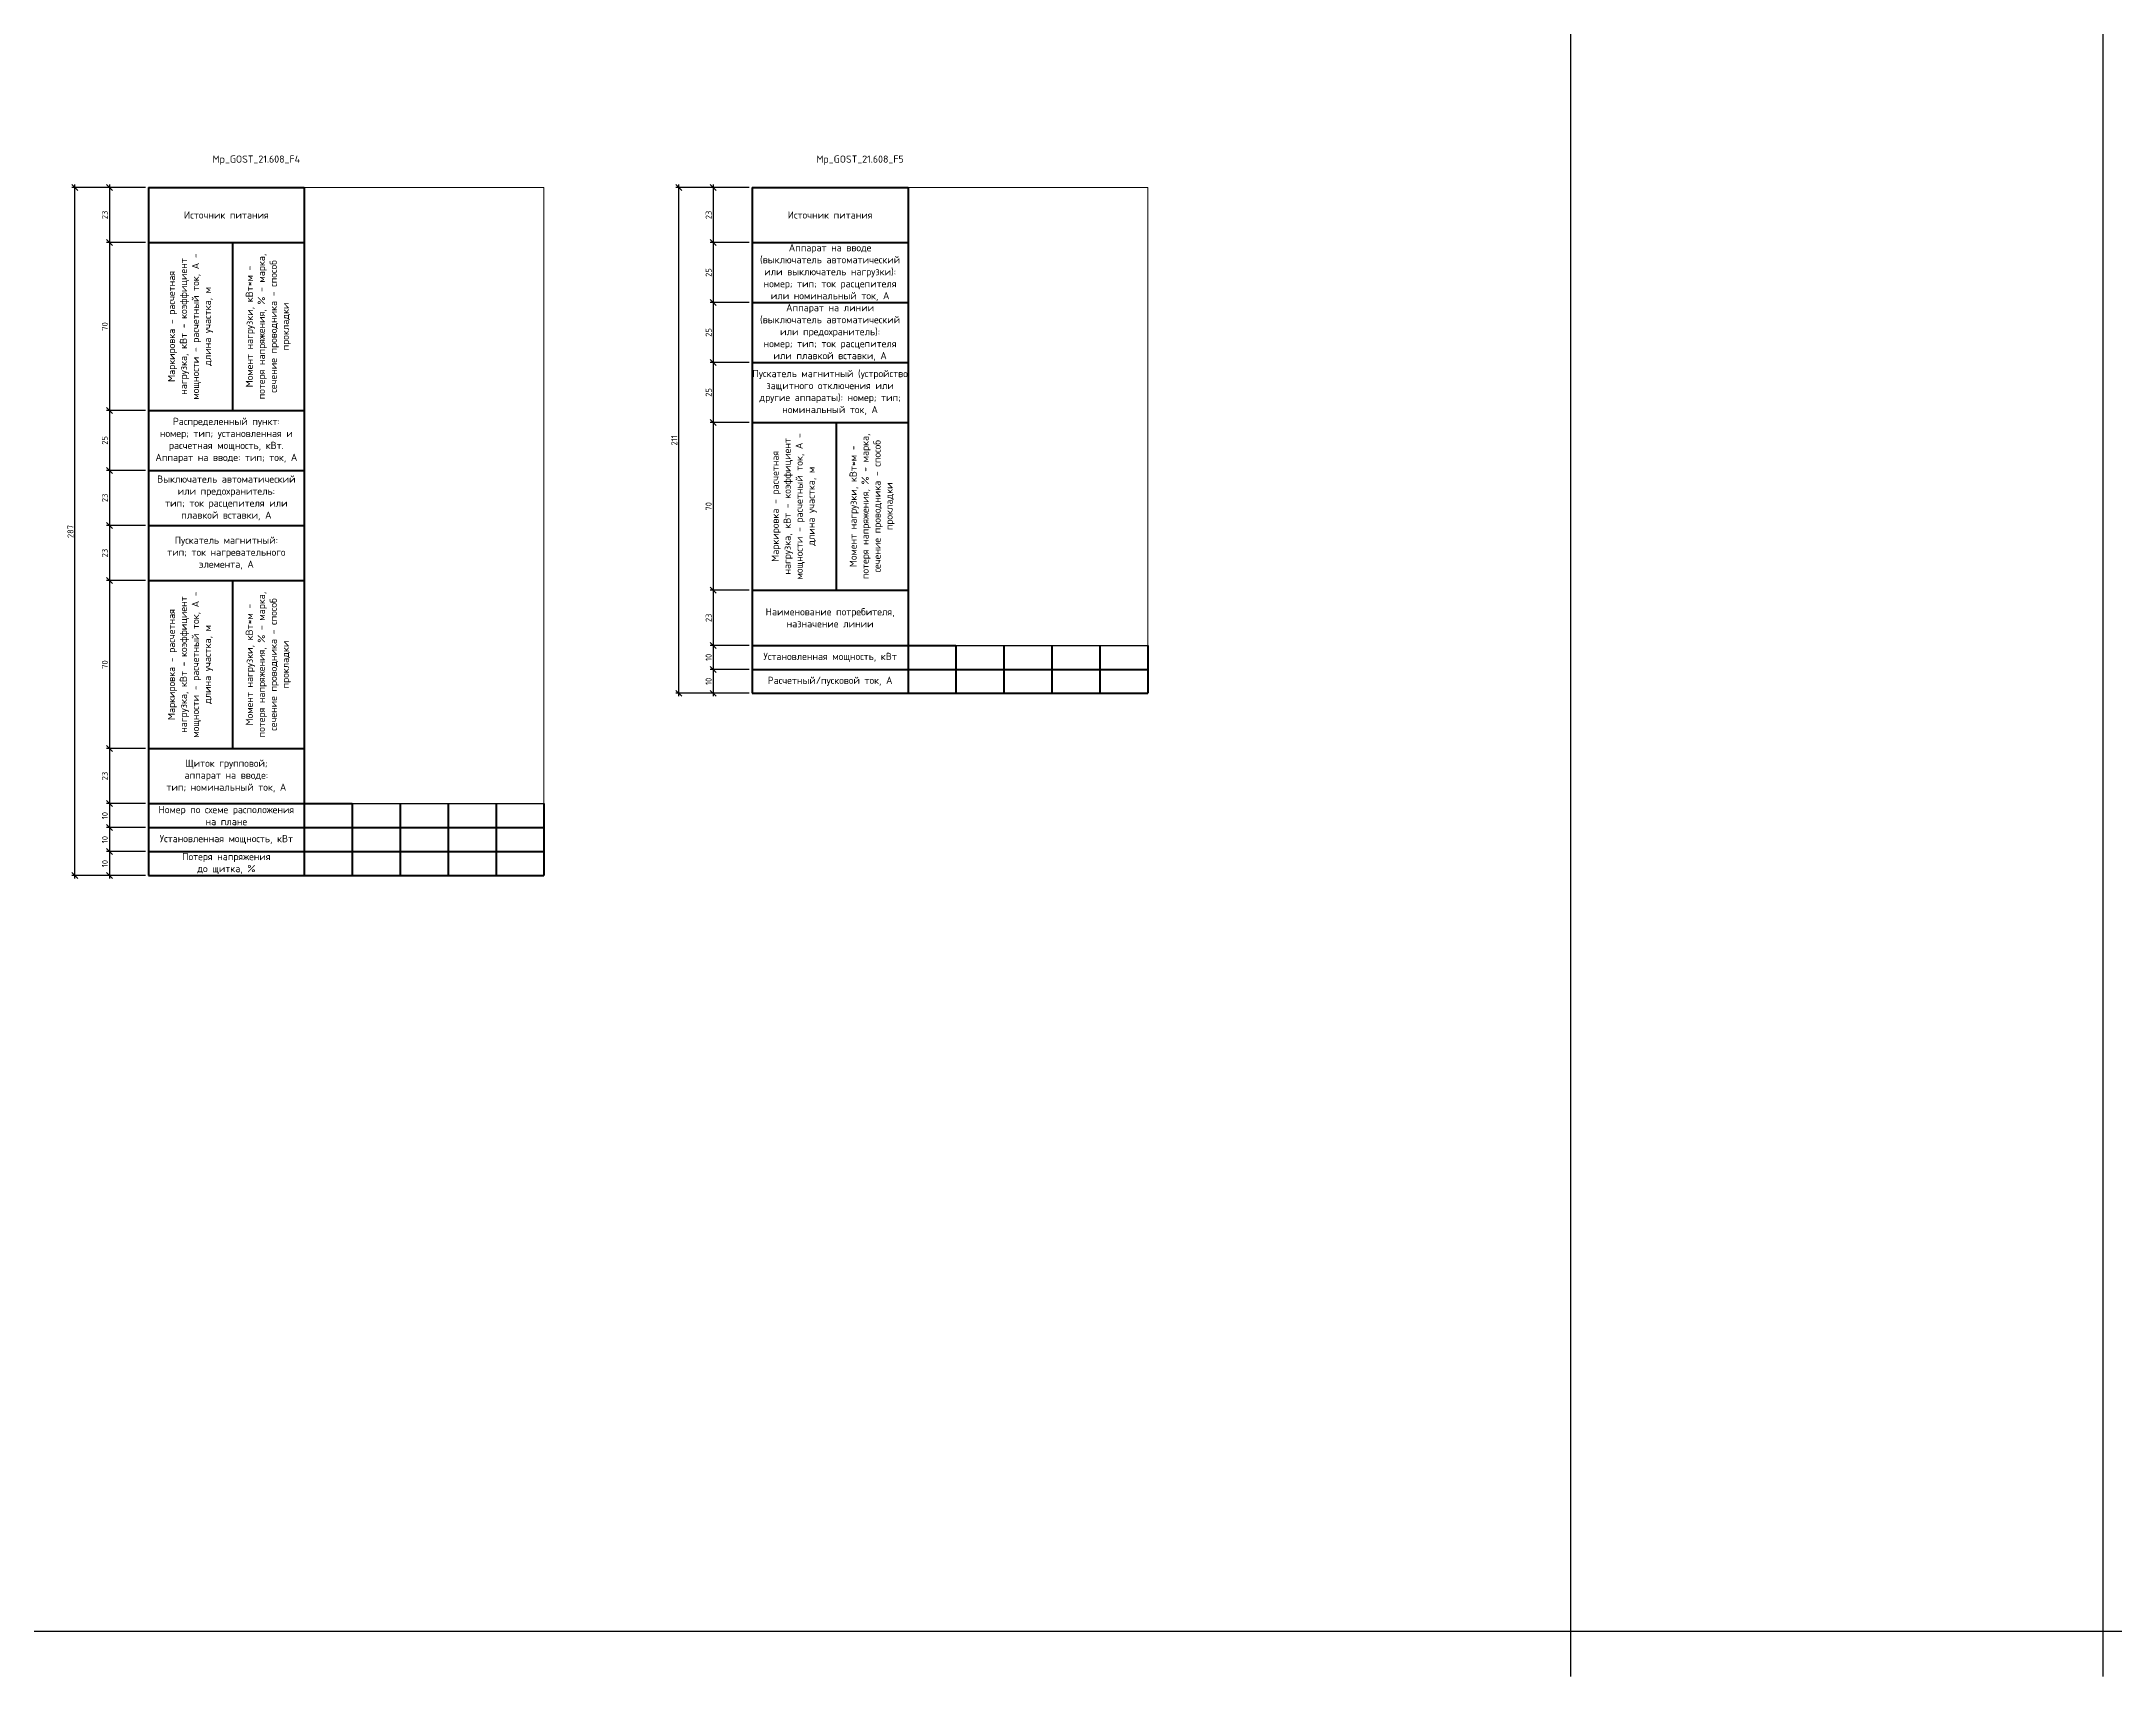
# Model space of a CAD drawing. Header units: millimetres. Extents: x 1497 to 8154, y -1970 to 1505.
# Drawn here: x 3172 to 4037, y 27 to 709 of the extents above; entities that cross this region are included whole.
import ezdxf

# ---------------------------------------------------------------- set-up
doc = ezdxf.new("R2010")
doc.units = ezdxf.units.MM
doc.styles.add('MpTextStyle', font='isocpeur.ttf')
doc.dimstyles.new('MpDimStyle', dxfattribs={"dimtxt": 2.5, "dimasz": 2.5, "dimexe": 1.25, "dimexo": 1.25, "dimtad": 1, "dimdec": 0, "dimdsep": 46, "dimtxsty": 'MpTextStyle', "dimblk": 'OBLIQUE', "dimcen": 2.5, "dimdle": 1.25, "dimadec": 0, "dimazin": 0, "dimtfac": 1, "dimtdec": 0, "dimtix": 1, "dimtmove": 2, "dimatfit": 3, "dimfxl": 1, "dimarcsym": 0})

# ---------------------------------------------------------------- blocks, each defined once
blk = doc.blocks.new('_Oblique')
at = {"color": 0, "linetype": 'ByBlock', "lineweight": -2}
blk.add_line((-0.5, -0.5), (0.5, 0.5), dxfattribs=at)
blk = doc.blocks.new('*D133')
at = {"color": 0, "lineweight": -2, "transparency": 16777216}
for p, q in [((3200.17, 648.92), (3200.17, 623.42)), ((3215.23, 647.67), (3198.92, 647.67)), ((3215.23, 624.67), (3198.92, 624.67))]:
    blk.add_line(p, q, dxfattribs=at)
at = {"layer": 'Defpoints', "color": 0, "transparency": 16777216}
for p in [(3216.48, 647.67), (3200.17, 624.67), (3216.48, 624.67)]:
    blk.add_point(p, dxfattribs=at)
at = {"color": 0, "lineweight": -2, "transparency": 16777216, "xscale": 2.5, "yscale": 2.5, "zscale": 2.5}
for p, rotation in [((3200.17, 647.67), 90), ((3200.17, 624.67), 270)]:
    blk.add_blockref('_Oblique', p, dxfattribs=dict(at, rotation=rotation))
at = {"color": 0, "transparency": 16777216, "insert": (3198.3, 636.17), "char_height": 2.5, "attachment_point": 5, "rotation": 90, "style": 'MpTextStyle'}
blk.add_mtext('23', dxfattribs=at)
blk = doc.blocks.new('*D134')
at = {"color": 0, "lineweight": -2, "transparency": 16777216}
for p, q in [((3215.23, 624.67), (3198.92, 624.67)), ((3200.17, 625.92), (3200.17, 553.42)), ((3215.23, 554.67), (3198.92, 554.67))]:
    blk.add_line(p, q, dxfattribs=at)
at = {"layer": 'Defpoints', "color": 0, "transparency": 16777216}
for p in [(3216.48, 624.67), (3200.17, 554.67), (3216.48, 554.67)]:
    blk.add_point(p, dxfattribs=at)
at = {"color": 0, "lineweight": -2, "transparency": 16777216, "xscale": 2.5, "yscale": 2.5, "zscale": 2.5}
for p, rotation in [((3200.17, 624.67), 90), ((3200.17, 554.67), 270)]:
    blk.add_blockref('_Oblique', p, dxfattribs=dict(at, rotation=rotation))
at = {"color": 0, "transparency": 16777216, "insert": (3198.3, 589.67), "char_height": 2.5, "attachment_point": 5, "rotation": 90, "style": 'MpTextStyle'}
blk.add_mtext('70', dxfattribs=at)
blk = doc.blocks.new('*D135')
at = {"color": 0, "lineweight": -2, "transparency": 16777216}
for p, q in [((3215.23, 554.67), (3198.92, 554.67)), ((3200.17, 555.92), (3200.17, 528.42)), ((3215.23, 529.67), (3198.92, 529.67))]:
    blk.add_line(p, q, dxfattribs=at)
at = {"layer": 'Defpoints', "color": 0, "transparency": 16777216}
for p in [(3216.48, 554.67), (3200.17, 529.67), (3216.48, 529.67)]:
    blk.add_point(p, dxfattribs=at)
at = {"color": 0, "lineweight": -2, "transparency": 16777216, "xscale": 2.5, "yscale": 2.5, "zscale": 2.5}
for p, rotation in [((3200.17, 554.67), 90), ((3200.17, 529.67), 270)]:
    blk.add_blockref('_Oblique', p, dxfattribs=dict(at, rotation=rotation))
at = {"color": 0, "transparency": 16777216, "insert": (3198.3, 542.17), "char_height": 2.5, "attachment_point": 5, "rotation": 90, "style": 'MpTextStyle'}
blk.add_mtext('25', dxfattribs=at)
blk = doc.blocks.new('*D136')
at = {"color": 0, "lineweight": -2, "transparency": 16777216}
for p, q in [((3215.23, 529.67), (3198.92, 529.67)), ((3200.17, 530.92), (3200.17, 505.42)), ((3215.23, 506.67), (3198.92, 506.67))]:
    blk.add_line(p, q, dxfattribs=at)
at = {"layer": 'Defpoints', "color": 0, "transparency": 16777216}
for p in [(3216.48, 529.67), (3200.17, 506.67), (3216.48, 506.67)]:
    blk.add_point(p, dxfattribs=at)
at = {"color": 0, "lineweight": -2, "transparency": 16777216, "xscale": 2.5, "yscale": 2.5, "zscale": 2.5}
for p, rotation in [((3200.17, 529.67), 90), ((3200.17, 506.67), 270)]:
    blk.add_blockref('_Oblique', p, dxfattribs=dict(at, rotation=rotation))
at = {"color": 0, "transparency": 16777216, "insert": (3198.3, 518.17), "char_height": 2.5, "attachment_point": 5, "rotation": 90, "style": 'MpTextStyle'}
blk.add_mtext('23', dxfattribs=at)
blk = doc.blocks.new('*D137')
at = {"color": 0, "lineweight": -2, "transparency": 16777216}
for p, q in [((3215.23, 506.67), (3198.92, 506.67)), ((3200.17, 507.92), (3200.17, 482.42)), ((3215.23, 483.67), (3198.92, 483.67))]:
    blk.add_line(p, q, dxfattribs=at)
at = {"layer": 'Defpoints', "color": 0, "transparency": 16777216}
for p in [(3216.48, 506.67), (3200.17, 483.67), (3216.48, 483.67)]:
    blk.add_point(p, dxfattribs=at)
at = {"color": 0, "lineweight": -2, "transparency": 16777216, "xscale": 2.5, "yscale": 2.5, "zscale": 2.5}
for p, rotation in [((3200.17, 506.67), 90), ((3200.17, 483.67), 270)]:
    blk.add_blockref('_Oblique', p, dxfattribs=dict(at, rotation=rotation))
at = {"color": 0, "transparency": 16777216, "insert": (3198.3, 495.17), "char_height": 2.5, "attachment_point": 5, "rotation": 90, "style": 'MpTextStyle'}
blk.add_mtext('23', dxfattribs=at)
blk = doc.blocks.new('*D138')
at = {"color": 0, "lineweight": -2, "transparency": 16777216}
for p, q in [((3200.17, 484.92), (3200.17, 412.42)), ((3215.23, 483.67), (3198.92, 483.67)), ((3215.23, 413.67), (3198.92, 413.67))]:
    blk.add_line(p, q, dxfattribs=at)
at = {"layer": 'Defpoints', "color": 0, "transparency": 16777216}
for p in [(3216.48, 483.67), (3200.17, 413.67), (3216.48, 413.67)]:
    blk.add_point(p, dxfattribs=at)
at = {"color": 0, "lineweight": -2, "transparency": 16777216, "xscale": 2.5, "yscale": 2.5, "zscale": 2.5}
for p, rotation in [((3200.17, 483.67), 90), ((3200.17, 413.67), 270)]:
    blk.add_blockref('_Oblique', p, dxfattribs=dict(at, rotation=rotation))
at = {"color": 0, "transparency": 16777216, "insert": (3198.3, 448.67), "char_height": 2.5, "attachment_point": 5, "rotation": 90, "style": 'MpTextStyle'}
blk.add_mtext('70', dxfattribs=at)
blk = doc.blocks.new('*D139')
at = {"color": 0, "lineweight": -2, "transparency": 16777216}
for p, q in [((3215.23, 413.67), (3198.92, 413.67)), ((3200.17, 414.92), (3200.17, 389.42)), ((3215.23, 390.67), (3198.92, 390.67))]:
    blk.add_line(p, q, dxfattribs=at)
at = {"layer": 'Defpoints', "color": 0, "transparency": 16777216}
for p in [(3216.48, 413.67), (3200.17, 390.67), (3216.48, 390.67)]:
    blk.add_point(p, dxfattribs=at)
at = {"color": 0, "lineweight": -2, "transparency": 16777216, "xscale": 2.5, "yscale": 2.5, "zscale": 2.5}
for p, rotation in [((3200.17, 413.67), 90), ((3200.17, 390.67), 270)]:
    blk.add_blockref('_Oblique', p, dxfattribs=dict(at, rotation=rotation))
at = {"color": 0, "transparency": 16777216, "insert": (3198.3, 402.17), "char_height": 2.5, "attachment_point": 5, "rotation": 90, "style": 'MpTextStyle'}
blk.add_mtext('23', dxfattribs=at)
blk = doc.blocks.new('*D140')
at = {"color": 0, "lineweight": -2, "transparency": 16777216}
for p, q in [((3215.23, 390.67), (3198.92, 390.67)), ((3200.17, 391.92), (3200.17, 379.42)), ((3215.23, 380.67), (3198.92, 380.67))]:
    blk.add_line(p, q, dxfattribs=at)
at = {"layer": 'Defpoints', "color": 0, "transparency": 16777216}
for p in [(3216.48, 390.67), (3200.17, 380.67), (3216.48, 380.67)]:
    blk.add_point(p, dxfattribs=at)
at = {"color": 0, "lineweight": -2, "transparency": 16777216, "xscale": 2.5, "yscale": 2.5, "zscale": 2.5}
for p, rotation in [((3200.17, 390.67), 90), ((3200.17, 380.67), 270)]:
    blk.add_blockref('_Oblique', p, dxfattribs=dict(at, rotation=rotation))
at = {"color": 0, "transparency": 16777216, "insert": (3198.3, 385.67), "char_height": 2.5, "attachment_point": 5, "rotation": 90, "style": 'MpTextStyle'}
blk.add_mtext('10', dxfattribs=at)
blk = doc.blocks.new('*D141')
at = {"color": 0, "lineweight": -2, "transparency": 16777216}
for p, q in [((3215.23, 380.67), (3198.92, 380.67)), ((3200.17, 381.92), (3200.17, 369.42)), ((3215.23, 370.67), (3198.92, 370.67))]:
    blk.add_line(p, q, dxfattribs=at)
at = {"layer": 'Defpoints', "color": 0, "transparency": 16777216}
for p in [(3216.48, 380.67), (3200.17, 370.67), (3216.48, 370.67)]:
    blk.add_point(p, dxfattribs=at)
at = {"color": 0, "lineweight": -2, "transparency": 16777216, "xscale": 2.5, "yscale": 2.5, "zscale": 2.5}
for p, rotation in [((3200.17, 380.67), 90), ((3200.17, 370.67), 270)]:
    blk.add_blockref('_Oblique', p, dxfattribs=dict(at, rotation=rotation))
at = {"color": 0, "transparency": 16777216, "insert": (3198.3, 375.67), "char_height": 2.5, "attachment_point": 5, "rotation": 90, "style": 'MpTextStyle'}
blk.add_mtext('10', dxfattribs=at)
blk = doc.blocks.new('*D142')
at = {"color": 0, "lineweight": -2, "transparency": 16777216}
for p, q in [((3200.17, 371.92), (3200.17, 359.42)), ((3215.23, 370.67), (3198.92, 370.67)), ((3215.23, 360.67), (3198.92, 360.67))]:
    blk.add_line(p, q, dxfattribs=at)
at = {"layer": 'Defpoints', "color": 0, "transparency": 16777216}
for p in [(3216.48, 370.67), (3200.17, 360.67), (3216.48, 360.67)]:
    blk.add_point(p, dxfattribs=at)
at = {"color": 0, "lineweight": -2, "transparency": 16777216, "xscale": 2.5, "yscale": 2.5, "zscale": 2.5}
for p, rotation in [((3200.17, 370.67), 90), ((3200.17, 360.67), 270)]:
    blk.add_blockref('_Oblique', p, dxfattribs=dict(at, rotation=rotation))
at = {"color": 0, "transparency": 16777216, "insert": (3198.3, 365.67), "char_height": 2.5, "attachment_point": 5, "rotation": 90, "style": 'MpTextStyle'}
blk.add_mtext('10', dxfattribs=at)
blk = doc.blocks.new('*D143')
at = {"color": 0, "lineweight": -2, "transparency": 16777216}
for p, q in [((3185.83, 359.42), (3185.83, 648.92)), ((3215.23, 647.67), (3184.58, 647.67)), ((3215.23, 360.67), (3184.58, 360.67))]:
    blk.add_line(p, q, dxfattribs=at)
at = {"layer": 'Defpoints', "color": 0, "transparency": 16777216}
for p in [(3185.83, 647.67), (3216.48, 647.67), (3216.48, 360.67)]:
    blk.add_point(p, dxfattribs=at)
at = {"color": 0, "lineweight": -2, "transparency": 16777216, "xscale": 2.5, "yscale": 2.5, "zscale": 2.5}
for p, rotation in [((3185.83, 647.67), 90), ((3185.83, 360.67), 270)]:
    blk.add_blockref('_Oblique', p, dxfattribs=dict(at, rotation=rotation))
at = {"color": 0, "transparency": 16777216, "insert": (3183.95, 504.17), "char_height": 2.5, "attachment_point": 5, "rotation": 90, "style": 'MpTextStyle'}
blk.add_mtext('287', dxfattribs=at)
blk = doc.blocks.new('*T144')
at = {"color": 0, "linetype": 'ByBlock', "lineweight": 40, "transparency": 16777216}
for p, q in [((0, 0), (65, 0)), ((0, 0), (0, -287)), ((65, 0), (65, -287)), ((0, -23), (65, -23)), ((35, -23), (35, -93)), ((0, -93), (65, -93)), ((0, -118), (65, -118)), ((0, -141), (65, -141)), ((0, -164), (65, -164)), ((35, -164), (35, -234)), ((0, -234), (65, -234)), ((0, -257), (85, -257)), ((85, -257), (85, -287)), ((105, -257), (105, -287)), ((125, -257), (125, -287)), ((145, -257), (145, -287)), ((165, -257), (165, -287)), ((0, -267), (165, -267)), ((0, -277), (165, -277)), ((0, -287), (165, -287))]:
    blk.add_line(p, q, dxfattribs=at)
at = {"color": 0, "linetype": 'ByBlock', "lineweight": -2, "transparency": 16777216}
blk.add_line((85, -257), (165, -257), dxfattribs=at)
at = {"layer": 'Defpoints', "color": 8, "linetype": 'ByBlock', "lineweight": 0, "transparency": 16777216}
for p, q in [((65, 0), (165, 0)), ((165, 0), (165, -257))]:
    blk.add_line(p, q, dxfattribs=at)
at = {"color": 0, "transparency": 16777216, "char_height": 3, "width": 65, "attachment_point": 5, "style": 'MpTextStyle'}
for s, insert in [('Источник питания', (32.5, -11.5)), ('Распределенный пункт:\\Pномер; тип; установленная и расчетная мощность, кВт.\\PАппарат на вводе: тип; ток, А', (32.5, -105.5)), ('Выключатель автоматический или предохранитель:\\Pтип; ток расцепителя или плавкой вставки, А', (32.5, -129.5)), ('Пускатель магнитный:\\Pтип; ток нагревательного элемента, А', (32.5, -152.5)), ('Щиток групповой;\\Pаппарат на вводе:\\Pтип; номинальный ток, А', (32.5, -245.5)), ('Номер по схеме расположения\\Pна плане', (32.5, -262)), ('Установленная мощность, кВт', (32.5, -272)), ('Потеря напряжения\\Pдо щитка, %', (32.5, -282))]:
    blk.add_mtext(s, dxfattribs=dict(at, insert=insert))
at = {"color": 0, "transparency": 16777216, "char_height": 3, "width": 70, "attachment_point": 5, "rotation": 90, "style": 'MpTextStyle'}
for s, insert in [('Маркировка - расчетная\\Pнагрузка, кВт - коэффициент мощности - расчетный ток, А - длина участка, м', (17.5, -58)), ('Момент нагрузки, кВт*м -\\Pпотеря напряжения, % - марка, сечение проводника - способ прокладки', (50, -58)), ('Маркировка - расчетная\\Pнагрузка, кВт - коэффициент мощности - расчетный ток, А - длина участка, м', (17.5, -199)), ('Момент нагрузки, кВт*м -\\Pпотеря напряжения, % - марка, сечение проводника - способ прокладки', (50, -199))]:
    blk.add_mtext(s, dxfattribs=dict(at, insert=insert))
blk = doc.blocks.new('*D145')
at = {"color": 0, "lineweight": -2, "transparency": 16777216}
for p, q in [((3452.04, 648.92), (3452.04, 623.42)), ((3467.1, 647.67), (3450.79, 647.67)), ((3467.1, 624.67), (3450.79, 624.67))]:
    blk.add_line(p, q, dxfattribs=at)
at = {"layer": 'Defpoints', "color": 0, "transparency": 16777216}
for p in [(3468.35, 647.67), (3452.04, 624.67), (3468.35, 624.67)]:
    blk.add_point(p, dxfattribs=at)
at = {"color": 0, "lineweight": -2, "transparency": 16777216, "xscale": 2.5, "yscale": 2.5, "zscale": 2.5}
for p, rotation in [((3452.04, 647.67), 90), ((3452.04, 624.67), 270)]:
    blk.add_blockref('_Oblique', p, dxfattribs=dict(at, rotation=rotation))
at = {"color": 0, "transparency": 16777216, "insert": (3450.16, 636.17), "char_height": 2.5, "attachment_point": 5, "rotation": 90, "style": 'MpTextStyle'}
blk.add_mtext('23', dxfattribs=at)
blk = doc.blocks.new('*D146')
at = {"color": 0, "lineweight": -2, "transparency": 16777216}
for p, q in [((3467.1, 624.67), (3450.79, 624.67)), ((3452.04, 625.92), (3452.04, 598.42)), ((3467.1, 599.67), (3450.79, 599.67))]:
    blk.add_line(p, q, dxfattribs=at)
at = {"layer": 'Defpoints', "color": 0, "transparency": 16777216}
for p in [(3468.35, 624.67), (3452.04, 599.67), (3468.35, 599.67)]:
    blk.add_point(p, dxfattribs=at)
at = {"color": 0, "lineweight": -2, "transparency": 16777216, "xscale": 2.5, "yscale": 2.5, "zscale": 2.5}
for p, rotation in [((3452.04, 624.67), 90), ((3452.04, 599.67), 270)]:
    blk.add_blockref('_Oblique', p, dxfattribs=dict(at, rotation=rotation))
at = {"color": 0, "transparency": 16777216, "insert": (3450.16, 612.17), "char_height": 2.5, "attachment_point": 5, "rotation": 90, "style": 'MpTextStyle'}
blk.add_mtext('25', dxfattribs=at)
blk = doc.blocks.new('*D147')
at = {"color": 0, "lineweight": -2, "transparency": 16777216}
for p, q in [((3467.1, 599.67), (3450.79, 599.67)), ((3452.04, 600.92), (3452.04, 573.42)), ((3467.1, 574.67), (3450.79, 574.67))]:
    blk.add_line(p, q, dxfattribs=at)
at = {"layer": 'Defpoints', "color": 0, "transparency": 16777216}
for p in [(3468.35, 599.67), (3452.04, 574.67), (3468.35, 574.67)]:
    blk.add_point(p, dxfattribs=at)
at = {"color": 0, "lineweight": -2, "transparency": 16777216, "xscale": 2.5, "yscale": 2.5, "zscale": 2.5}
for p, rotation in [((3452.04, 599.67), 90), ((3452.04, 574.67), 270)]:
    blk.add_blockref('_Oblique', p, dxfattribs=dict(at, rotation=rotation))
at = {"color": 0, "transparency": 16777216, "insert": (3450.16, 587.17), "char_height": 2.5, "attachment_point": 5, "rotation": 90, "style": 'MpTextStyle'}
blk.add_mtext('25', dxfattribs=at)
blk = doc.blocks.new('*D148')
at = {"color": 0, "lineweight": -2, "transparency": 16777216}
for p, q in [((3467.1, 549.67), (3450.79, 549.67)), ((3452.04, 550.92), (3452.04, 478.42)), ((3467.1, 479.67), (3450.79, 479.67))]:
    blk.add_line(p, q, dxfattribs=at)
at = {"layer": 'Defpoints', "color": 0, "transparency": 16777216}
for p in [(3468.35, 549.67), (3452.04, 479.67), (3468.35, 479.67)]:
    blk.add_point(p, dxfattribs=at)
at = {"color": 0, "lineweight": -2, "transparency": 16777216, "xscale": 2.5, "yscale": 2.5, "zscale": 2.5}
for p, rotation in [((3452.04, 549.67), 90), ((3452.04, 479.67), 270)]:
    blk.add_blockref('_Oblique', p, dxfattribs=dict(at, rotation=rotation))
at = {"color": 0, "transparency": 16777216, "insert": (3450.16, 514.67), "char_height": 2.5, "attachment_point": 5, "rotation": 90, "style": 'MpTextStyle'}
blk.add_mtext('70', dxfattribs=at)
blk = doc.blocks.new('*D149')
at = {"color": 0, "lineweight": -2, "transparency": 16777216}
for p, q in [((3467.1, 479.67), (3450.79, 479.67)), ((3452.04, 480.92), (3452.04, 455.42)), ((3467.1, 456.67), (3450.79, 456.67))]:
    blk.add_line(p, q, dxfattribs=at)
at = {"layer": 'Defpoints', "color": 0, "transparency": 16777216}
for p in [(3468.35, 479.67), (3452.04, 456.67), (3468.35, 456.67)]:
    blk.add_point(p, dxfattribs=at)
at = {"color": 0, "lineweight": -2, "transparency": 16777216, "xscale": 2.5, "yscale": 2.5, "zscale": 2.5}
for p, rotation in [((3452.04, 479.67), 90), ((3452.04, 456.67), 270)]:
    blk.add_blockref('_Oblique', p, dxfattribs=dict(at, rotation=rotation))
at = {"color": 0, "transparency": 16777216, "insert": (3450.16, 468.17), "char_height": 2.5, "attachment_point": 5, "rotation": 90, "style": 'MpTextStyle'}
blk.add_mtext('23', dxfattribs=at)
blk = doc.blocks.new('*D150')
at = {"color": 0, "lineweight": -2, "transparency": 16777216}
for p, q in [((3467.1, 456.67), (3450.79, 456.67)), ((3452.04, 457.92), (3452.04, 445.42)), ((3467.1, 446.67), (3450.79, 446.67))]:
    blk.add_line(p, q, dxfattribs=at)
at = {"layer": 'Defpoints', "color": 0, "transparency": 16777216}
for p in [(3468.35, 456.67), (3452.04, 446.67), (3468.35, 446.67)]:
    blk.add_point(p, dxfattribs=at)
at = {"color": 0, "lineweight": -2, "transparency": 16777216, "xscale": 2.5, "yscale": 2.5, "zscale": 2.5}
for p, rotation in [((3452.04, 456.67), 90), ((3452.04, 446.67), 270)]:
    blk.add_blockref('_Oblique', p, dxfattribs=dict(at, rotation=rotation))
at = {"color": 0, "transparency": 16777216, "insert": (3450.16, 451.67), "char_height": 2.5, "attachment_point": 5, "rotation": 90, "style": 'MpTextStyle'}
blk.add_mtext('10', dxfattribs=at)
blk = doc.blocks.new('*D151')
at = {"color": 0, "lineweight": -2, "transparency": 16777216}
for p, q in [((3467.1, 446.67), (3450.79, 446.67)), ((3452.04, 447.92), (3452.04, 435.42)), ((3467.1, 436.67), (3450.79, 436.67))]:
    blk.add_line(p, q, dxfattribs=at)
at = {"layer": 'Defpoints', "color": 0, "transparency": 16777216}
for p in [(3468.35, 446.67), (3452.04, 436.67), (3468.35, 436.67)]:
    blk.add_point(p, dxfattribs=at)
at = {"color": 0, "lineweight": -2, "transparency": 16777216, "xscale": 2.5, "yscale": 2.5, "zscale": 2.5}
for p, rotation in [((3452.04, 446.67), 90), ((3452.04, 436.67), 270)]:
    blk.add_blockref('_Oblique', p, dxfattribs=dict(at, rotation=rotation))
at = {"color": 0, "transparency": 16777216, "insert": (3450.16, 441.67), "char_height": 2.5, "attachment_point": 5, "rotation": 90, "style": 'MpTextStyle'}
blk.add_mtext('10', dxfattribs=at)
blk = doc.blocks.new('*D152')
at = {"color": 0, "lineweight": -2, "transparency": 16777216}
for p, q in [((3437.69, 435.42), (3437.69, 648.92)), ((3467.1, 647.67), (3436.44, 647.67)), ((3467.1, 436.67), (3436.44, 436.67))]:
    blk.add_line(p, q, dxfattribs=at)
at = {"layer": 'Defpoints', "color": 0, "transparency": 16777216}
for p in [(3437.69, 647.67), (3468.35, 647.67), (3468.35, 436.67)]:
    blk.add_point(p, dxfattribs=at)
at = {"color": 0, "lineweight": -2, "transparency": 16777216, "xscale": 2.5, "yscale": 2.5, "zscale": 2.5}
for p, rotation in [((3437.69, 647.67), 90), ((3437.69, 436.67), 270)]:
    blk.add_blockref('_Oblique', p, dxfattribs=dict(at, rotation=rotation))
at = {"color": 0, "transparency": 16777216, "insert": (3435.82, 542.17), "char_height": 2.5, "attachment_point": 5, "rotation": 90, "style": 'MpTextStyle'}
blk.add_mtext('211', dxfattribs=at)
blk = doc.blocks.new('*D153')
at = {"color": 0, "lineweight": -2, "transparency": 16777216}
for p, q in [((3467.1, 574.67), (3450.79, 574.67)), ((3452.04, 575.92), (3452.04, 548.42)), ((3467.1, 549.67), (3450.79, 549.67))]:
    blk.add_line(p, q, dxfattribs=at)
at = {"layer": 'Defpoints', "color": 0, "transparency": 16777216}
for p in [(3468.35, 574.67), (3452.04, 549.67), (3468.35, 549.67)]:
    blk.add_point(p, dxfattribs=at)
at = {"color": 0, "lineweight": -2, "transparency": 16777216, "xscale": 2.5, "yscale": 2.5, "zscale": 2.5}
for p, rotation in [((3452.04, 574.67), 90), ((3452.04, 549.67), 270)]:
    blk.add_blockref('_Oblique', p, dxfattribs=dict(at, rotation=rotation))
at = {"color": 0, "transparency": 16777216, "insert": (3450.16, 562.17), "char_height": 2.5, "attachment_point": 5, "rotation": 90, "style": 'MpTextStyle'}
blk.add_mtext('25', dxfattribs=at)
blk = doc.blocks.new('*T154')
at = {"color": 0, "linetype": 'ByBlock', "lineweight": 40, "transparency": 16777216}
for p, q in [((0, 0), (65, 0)), ((0, 0), (0, -211)), ((65, 0), (65, -211)), ((0, -23), (65, -23)), ((0, -48), (65, -48)), ((0, -73), (65, -73)), ((0, -98), (65, -98)), ((35, -98), (35, -168)), ((0, -168), (65, -168)), ((0, -191), (85, -191)), ((85, -191), (85, -211)), ((105, -191), (105, -211)), ((125, -191), (125, -211)), ((145, -191), (145, -211)), ((165, -191), (165, -211)), ((0, -201), (165, -201)), ((0, -211), (165, -211))]:
    blk.add_line(p, q, dxfattribs=at)
at = {"color": 0, "linetype": 'ByBlock', "lineweight": -2, "transparency": 16777216}
blk.add_line((85, -191), (165, -191), dxfattribs=at)
at = {"layer": 'Defpoints', "color": 8, "linetype": 'ByBlock', "lineweight": 0, "transparency": 16777216}
for p, q in [((65, 0), (165, 0)), ((165, 0), (165, -191))]:
    blk.add_line(p, q, dxfattribs=at)
at = {"color": 0, "transparency": 16777216, "char_height": 3, "width": 65, "attachment_point": 5, "style": 'MpTextStyle'}
for s, insert in [('Источник питания', (32.5, -11.5)), ('Аппарат на вводе\\P(выключатель автоматический или выключатель нагрузки):\\Pномер; тип; ток расцепителя\\Pили номинальный ток, А', (32.5, -35.5)), ('Аппарат на линии\\P(выключатель автоматический или предохранитель):\\Pномер; тип; ток расцепителя\\Pили плавкой вставки, А', (32.5, -60.5)), ('Пускатель магнитный (устройство защитного отключения или другие аппараты): номер; тип; номинальный ток, А', (32.5, -85.5)), ('Наименование потребителя, назначение линии', (32.5, -179.5)), ('Установленная мощность, кВт', (32.5, -196)), ('Расчетный/пусковой ток, А', (32.5, -206))]:
    blk.add_mtext(s, dxfattribs=dict(at, insert=insert))
at = {"color": 0, "transparency": 16777216, "char_height": 3, "width": 70, "attachment_point": 5, "rotation": 90, "style": 'MpTextStyle'}
for s, insert in [('Маркировка - расчетная\\Pнагрузка, кВт - коэффициент мощности - расчетный ток, А - длина участка, м', (17.5, -133)), ('Момент нагрузки, кВт*м -\\Pпотеря напряжения, % - марка, сечение проводника - способ прокладки', (50, -133))]:
    blk.add_mtext(s, dxfattribs=dict(at, insert=insert))

msp = doc.modelspace()

# ---------------------------------------------------------------- linework, layer by layer
for p, q in [((3809.77, 1504.97), (3809.77, 26.63)), ((4031.83, 1504.97), (4031.83, 26.63)), ((2260.8, 45.51), (8153.86, 45.51))]:
    msp.add_line(p, q)

# ---------------------------------------------------------------- block references
for name, p in [('*T144', (3216.48, 647.67)), ('*T154', (3468.35, 647.67))]:
    msp.add_blockref(name, p)

# ---------------------------------------------------------------- texts
at = {"char_height": 3, "attachment_point": 5, "style": 'MpTextStyle'}
for s, insert in [('Mp_GOST_21.608_F4', (3261.48, 659.02)), ('Mp_GOST_21.608_F5', (3513.35, 659.02))]:
    msp.add_mtext_dynamic_manual_height_columns(s, width=39.4724, gutter_width=15, heights=[0], dxfattribs=dict(at, insert=insert))

# ---------------------------------------------------------------- dimensions: what is measured, and where the dimension line sits
for base, p1, p2, picture, middle in [((3185.83, 647.67), (3216.48, 360.67), (3216.48, 647.67), '*D143', (3183.95, 504.17)), ((3200.17, 624.67), (3216.48, 647.67), (3216.48, 624.67), '*D133', (3198.3, 636.17)), ((3437.69, 647.67), (3468.35, 436.67), (3468.35, 647.67), '*D152', (3435.82, 542.17)), ((3452.04, 624.67), (3468.35, 647.67), (3468.35, 624.67), '*D145', (3450.16, 636.17)), ((3200.17, 554.67), (3216.48, 624.67), (3216.48, 554.67), '*D134', (3198.3, 589.67)), ((3452.04, 599.67), (3468.35, 624.67), (3468.35, 599.67), '*D146', (3450.16, 612.17)), ((3452.04, 574.67), (3468.35, 599.67), (3468.35, 574.67), '*D147', (3450.16, 587.17)), ((3452.04, 549.67), (3468.35, 574.67), (3468.35, 549.67), '*D153', (3450.16, 562.17)), ((3200.17, 529.67), (3216.48, 554.67), (3216.48, 529.67), '*D135', (3198.3, 542.17)), ((3452.04, 479.67), (3468.35, 549.67), (3468.35, 479.67), '*D148', (3450.16, 514.67)), ((3200.17, 506.67), (3216.48, 529.67), (3216.48, 506.67), '*D136', (3198.3, 518.17)), ((3200.17, 483.67), (3216.48, 506.67), (3216.48, 483.67), '*D137', (3198.3, 495.17)), ((3200.17, 413.67), (3216.48, 483.67), (3216.48, 413.67), '*D138', (3198.3, 448.67)), ((3452.04, 456.67), (3468.35, 479.67), (3468.35, 456.67), '*D149', (3450.16, 468.17)), ((3452.04, 446.67), (3468.35, 456.67), (3468.35, 446.67), '*D150', (3450.16, 451.67)), ((3452.04, 436.67), (3468.35, 446.67), (3468.35, 436.67), '*D151', (3450.16, 441.67)), ((3200.17, 390.67), (3216.48, 413.67), (3216.48, 390.67), '*D139', (3198.3, 402.17)), ((3200.17, 380.67), (3216.48, 390.67), (3216.48, 380.67), '*D140', (3198.3, 385.67)), ((3200.17, 370.67), (3216.48, 380.67), (3216.48, 370.67), '*D141', (3198.3, 375.67)), ((3200.17, 360.67), (3216.48, 370.67), (3216.48, 360.67), '*D142', (3198.3, 365.67))]:
    dim = msp.add_linear_dim(base=base, p1=p1, p2=p2, angle=90, dimstyle='MpDimStyle', override={"dimtix": 0})
    dim.commit()
    dim.dimension.update_dxf_attribs({"geometry": picture, "text_midpoint": middle})

doc.saveas('drawing.dxf')
